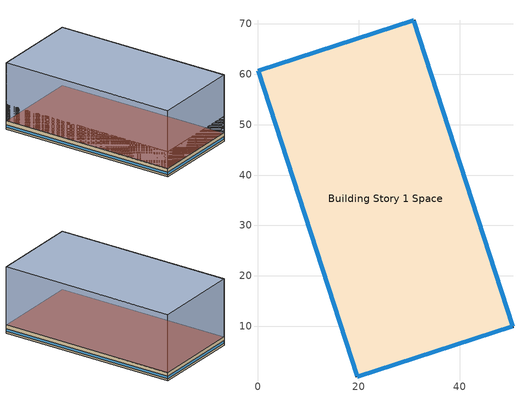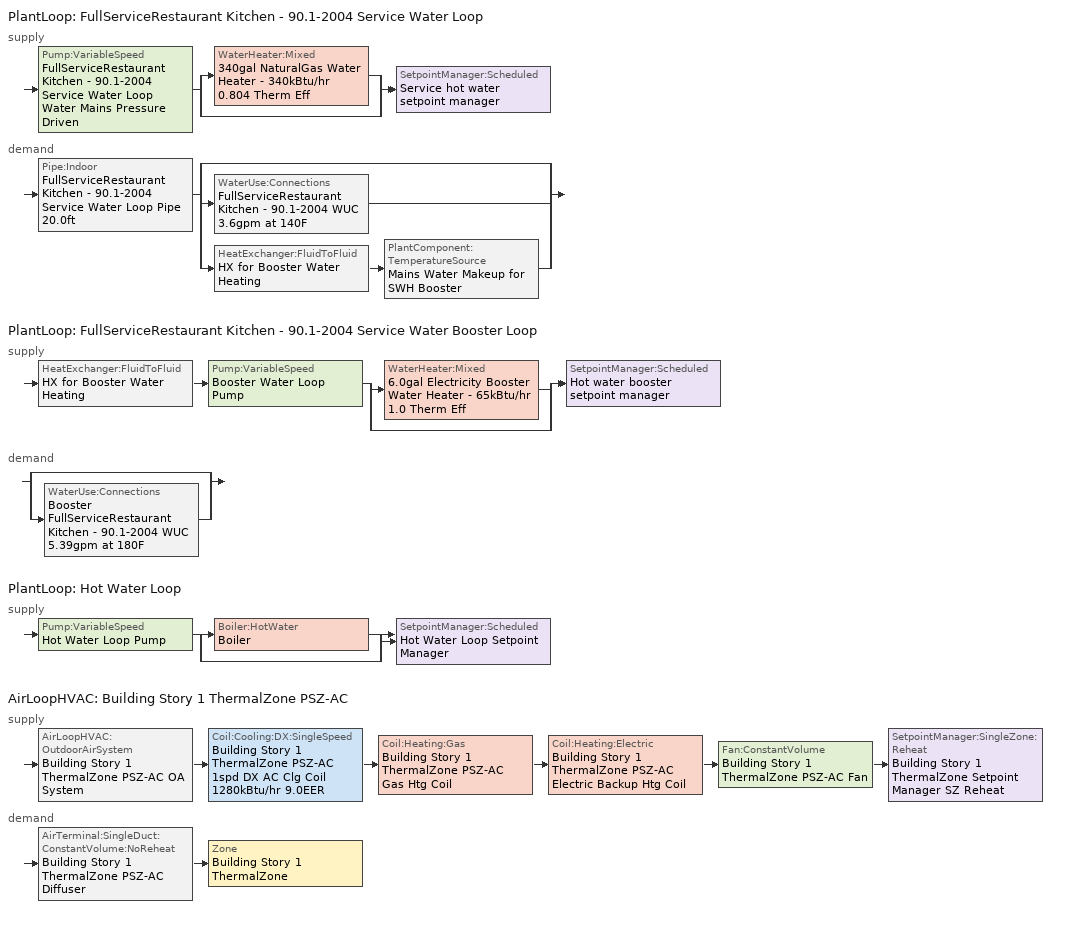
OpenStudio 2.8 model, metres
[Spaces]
Building Story 1 Space
 floor ground: 19.71,0 0,60.72 30.89,70.68 50.6,9.95 z0
 wall outside: 0,60.72 19.71,0 50.6,9.95 30.89,70.68 0,60.72 z0:3
 window: 0.01,60.7 19.7,0.02 / 30.87,70.67 0.02,60.73 / 50.59,9.98 30.9,70.65 / 19.73,0.01 50.57,9.94 z0.76:1.66
 roof outside: 50.6,9.95 30.89,70.68 0,60.72 19.71,0 z3
shading: 0,60.72 19.71,0 / 19.71,0 50.6,9.95 / 50.6,9.95 30.89,70.68 / 30.89,70.68 0,60.72 z0:24; 19.71,0 50.6,9.95 / 50.6,9.95 30.89,70.68 / 30.89,70.68 0,60.72 / 0,60.72 19.71,0 z0:9; 19.71,0 0,60.72 30.89,70.68 50.6,9.95 z0; 50.6,9.95 30.89,70.68 0,60.72 19.71,0 z24; 50.6,9.95 30.89,70.68 0,60.72 19.71,0 z9; 19.71,0 0,60.72 30.89,70.68 50.6,9.95 z0
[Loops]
PlantLoop 'FullServiceRestaurant Kitchen - 90.1-2004 Service Water Loop'
 supply: Pump:VariableSpeed 'FullServiceRestaurant Kitchen - 90.1-2004 Service Water Loop Water Mains Pressure Driven' > split
  | WaterHeater:Mixed '340gal NaturalGas Water Heater - 340kBtu/hr 0.804 Therm Eff'
  | bypass
  join > SetpointManager:Scheduled 'Service hot water setpoint manager'
 demand: Pipe:Indoor 'FullServiceRestaurant Kitchen - 90.1-2004 Service Water Loop Pipe 20.0ft' > split
  | bypass
  | WaterUse:Connections 'FullServiceRestaurant Kitchen - 90.1-2004 WUC 3.6gpm at 140F'
  | HeatExchanger:FluidToFluid 'HX for Booster Water Heating' > PlantComponent:TemperatureSource 'Mains Water Makeup for SWH Booster'
PlantLoop 'FullServiceRestaurant Kitchen - 90.1-2004 Service Water Booster Loop'
 supply: HeatExchanger:FluidToFluid 'HX for Booster Water Heating' > Pump:VariableSpeed 'Booster Water Loop Pump' > split
  | WaterHeater:Mixed '6.0gal Electricity Booster Water Heater - 65kBtu/hr 1.0 Therm Eff'
  | bypass
  join > SetpointManager:Scheduled 'Hot water booster setpoint manager'
 demand: split
  | bypass
  | WaterUse:Connections 'Booster FullServiceRestaurant Kitchen - 90.1-2004 WUC 5.39gpm at 180F'
PlantLoop 'Hot Water Loop'
 supply: Pump:VariableSpeed 'Hot Water Loop Pump' > split
  | Boiler:HotWater 'Boiler'
  | bypass
  join > SetpointManager:Scheduled 'Hot Water Loop Setpoint Manager'
AirLoopHVAC 'Building Story 1 ThermalZone PSZ-AC'
 supply: AirLoopHVAC:OutdoorAirSystem 'Building Story 1 ThermalZone PSZ-AC OA System' > Coil:Cooling:DX:SingleSpeed 'Building Story 1 ThermalZone PSZ-AC 1spd DX AC Clg Coil 1280kBtu/hr 9.0EER' > Coil:Heating:Gas 'Building Story 1 ThermalZone PSZ-AC Gas Htg Coil' > Coil:Heating:Electric 'Building Story 1 ThermalZone PSZ-AC Electric Backup Htg Coil' > Fan:ConstantVolume 'Building Story 1 ThermalZone PSZ-AC Fan' > SetpointManager:SingleZone:Reheat 'Building Story 1 ThermalZone Setpoint Manager SZ Reheat'
 demand: AirTerminal:SingleDuct:ConstantVolume:NoReheat 'Building Story 1 ThermalZone PSZ-AC Diffuser' > Zone 'Building Story 1 ThermalZone'
[Site]
Buffalo Niagara Intl Ap_NY_USA: Latitude {deg}=42.818; Longitude {deg}=-78.8506; Time Zone {hr}=-5; Elevation {m}=215; Terrain=City
[Site:WaterMainsTemperature]
Calculation Method=Correlation; Annual Average Outdoor Air Temperature {C}=8.96667; Maximum Difference In Monthly Average Outdoor Air Temperatures {deltaC}=26.2
[SizingPeriod:DesignDay] Barometric Pressure {Pa}=98769; Sky Clearness=0; Rain Indicator=0; Snow Indicator=0; Day of Month=21; Daylight Saving Time Indicator=0; Humidity Indicating Type=Wetbulb; Dry-Bulb Temperature Range Modifier Type=DefaultMultipliers
Name | Maximum Dry-Bulb Temperature {C} | Daily Dry-Bulb Temperature Range {deltaC} | Humidity Indicating Conditions at Maximum Dry-Bulb | Wind Speed {m/s} | Wind Direction {deg} | Month | Day Type | Solar Model Indicator | ASHRAE Taub | ASHRAE Taud
Buffalo Niagara Intl Ap Ann Clg .4% Condns WB=>MDB | 27.8 | 9.3 | 23.8 | 5.7 | 240 | 7 | SummerDesignDay | ASHRAETau | 0.462 | 2.001
Buffalo Niagara Intl Ap Ann Clg .4% Condns DB=>MWB | 30.3 | 9.3 | 21.8 | 5.7 | 240 | 7 | SummerDesignDay | ASHRAETau | 0.462 | 2.001
Buffalo Niagara Intl Ap Ann Htg 99.6% Condns DB | -16.3 | 0 | -16.3 | 5.1 | 270 | 1 | WinterDesignDay | ASHRAEClearSky
[ClimateZones]
Climate Zone Institution Name 1=ASHRAE; Climate Zone Document Name 1=ANSI/ASHRAE Standard 169; Climate Zone Document Year 1=2006; Climate Zone Value 1=6A
[Site:GroundTemperature:BuildingSurface]
19.47, 19.42, 19.66, 19.95, 20.23, 22.64, 23.12, 23.2, 23.13, 20.66, 20.14, 19.7
[Building]
Restaurant 1: Nominal Floor to Floor Height {m}=3; Default Construction Set=Res 90.1-2004 - FullSrvRest - ASHRAE 169-2013-6A; Standards Number of Stories=1; Standards Number of Above Ground Stories=1; Standards Building Type=FullServiceRestaurant
[DefaultConstructionSet]
Res 90.1-2004 - FullSrvRest - ASHRAE 169-2013-6A: Default Exterior Surface Constructions=Default Surface Constructions 1; Default Interior Surface Constructions=Default Surface Constructions 2; Default Ground Contact Surface Constructions=Default Surface Constructions 3; Default Exterior SubSurface Constructions=Default Sub Surface Constructions 1; Default Interior SubSurface Constructions=Default Sub Surface Constructions 2; Interior Partition Construction=Typical Interior Partition
[DefaultSurfaceConstructions]
Name | Floor Construction | Wall Construction | Roof Ceiling Construction
Default Surface Constructions 1 | Typical Insulated Exterior Mass Floor R-11.49 | Typical Insulated Steel Framed Exterior Wall R-11.9 | Typical Wood Joist Attic Floor R-37.04
Default Surface Constructions 2 | Typical Interior Floor | Typical Interior Wall | Typical Interior Ceiling
Default Surface Constructions 3 | Typical Insulated Carpeted 6in Slab Floor | Typical Insulated Basement Mass Wall
[Construction]
Typical Insulated Exterior Mass Floor R-11.49: Typical Insulation R-8.93, 4 in. Normalweight Concrete Floor, Typical Carpet Pad
Typical Insulated Steel Framed Exterior Wall R-11.9: 25mm Stucco, 5/8 in. Gypsum Board, Typical Insulation R-9.73, 5/8 in. Gypsum Board
Typical Wood Joist Attic Floor R-37.04: 5/8 in. Gypsum Board, Typical Insulation R-35.4
Typical Interior Floor: 100mm Normalweight concrete floor, CP02 CARPET PAD
Typical Interior Wall: G01 13mm gypsum board, G01 13mm gypsum board
Typical Interior Ceiling: CP02 CARPET PAD, 100mm Normalweight concrete floor
Typical Insulated Carpeted 6in Slab Floor: 6 in. Normalweight Concrete Floor, Typical Carpet Pad
Typical Insulated Basement Mass Wall: 8 in. Concrete Block Basement Wall
U 0.57 SHGC 0.49 Dbl Blue 6mm/6mm Air: BLUE 6MM, AIR 6MM, CLEAR 6MM
Typical Insulated Metal Door R-1.43: F08 Metal surface, Typical Insulation R-0.58
Typical Overhead Door R-2.0: Typical Insulation R-1.15
U 1.17 SHGC 0.49 Simple Glazing Skylight U-1.17 SHGC 0.0: U 1.17 SHGC 0.49 Simple Glazing U-1.17 SHGC 0.0
Typical Interior Window: Clear 3mm
Typical Interior Door; Typical Interior Partition: G05 25mm wood
Uninsulated copper pipe 0.75in type L: Copper pipe 0.75in type L
[Material:NoMass] Roughness=Smooth; Thermal Absorptance=0.9; Solar Absorptance=0.7
Name | Thermal Resistance {m2-K/W} | Visible Absorptance
Typical Insulation R-8.93 | 1.57183 | 0.7
Typical Carpet Pad; CP02 CARPET PAD | 0.21648 | 0.8
Typical Insulation R-9.73 | 1.71283 | 0.7
Typical Insulation R-35.4 | 6.23479 | 0.7
Typical Insulation R-0.58 | 0.101875 | 0.7
Typical Insulation R-1.15 | 0.202527 | 0.7
[Material]
Name | Roughness | Thickness {m} | Conductivity {W/m-K} | Density {kg/m3} | Specific Heat {J/kg-K} | Thermal Absorptance | Solar Absorptance | Visible Absorptance
4 in. Normalweight Concrete Floor | MediumRough | 0.1016 | 2.31 | 2322 | 832 | 0.9 | 0.7 | 0.7
25mm Stucco | Smooth | 0.0254 | 0.72 | 1856 | 840 | 0.9 | 0.7 | 0.7
5/8 in. Gypsum Board | MediumSmooth | 0.0159 | 0.16 | 800 | 1090 | 0.9 | 0.7 | 0.7
100mm Normalweight concrete floor | MediumRough | 0.1016 | 2.31045 | 2322 | 832.557 |  | 0 | 0
G01 13mm gypsum board | Smooth | 0.0127 | 0.160031 | 800.001 | 1090.73 | 0.9 | 0.7 | 0.5
6 in. Normalweight Concrete Floor | MediumRough | 0.1524 | 2.31 | 2322 | 832 | 0.9 | 0.7 | 0.7
8 in. Concrete Block Basement Wall | MediumRough | 0.2032 | 1.326 | 1842 | 912 | 0.9 | 0.7 | 0.7
F08 Metal surface | Smooth | 0.0008 | 45.28 | 7824 | 500 | 0.9 | 0.7 | 0.7
G05 25mm wood | MediumSmooth | 0.0254 | 0.15 | 608 | 1630 | 0.9 | 0.5 | 0.5
Copper pipe 0.75in type L | Smooth | 0.001143 | 386 | 8906.27 | 385.1856 | 0.9 | 0.7 | 0.7
[DefaultSubSurfaceConstructions]
Name | Fixed Window Construction | Operable Window Construction | Door Construction | Glass Door Construction | Overhead Door Construction | Skylight Construction | Tubular Daylight Dome Construction | Tubular Daylight Diffuser Construction
Default Sub Surface Constructions 1 | U 0.57 SHGC 0.49 Dbl Blue 6mm/6mm Air | U 0.57 SHGC 0.49 Dbl Blue 6mm/6mm Air | Typical Insulated Metal Door R-1.43 | U 0.57 SHGC 0.49 Dbl Blue 6mm/6mm Air | Typical Overhead Door R-2.0 | U 1.17 SHGC 0.49 Simple Glazing Skylight U-1.17 SHGC 0.0 | Typical Interior Window | Typical Interior Window
Default Sub Surface Constructions 2 | Typical Interior Window | Typical Interior Window | Typical Interior Door
[WindowMaterial:Glazing] Optical Data Type=SpectralAverage; Infrared Transmittance at Normal Incidence=0; Front Side Infrared Hemispherical Emissivity=0.84; Back Side Infrared Hemispherical Emissivity=0.84; Conductivity {W/m-K}=0.9; Dirt Correction Factor for Solar and Visible Transmittance=1; Solar Diffusing=No
Name | Thickness {m} | Solar Transmittance at Normal Incidence | Front Side Solar Reflectance at Normal Incidence | Back Side Solar Reflectance at Normal Incidence | Visible Transmittance at Normal Incidence | Front Side Visible Reflectance at Normal Incidence | Back Side Visible Reflectance at Normal Incidence
BLUE 6MM | 0.006 | 0.48 | 0.05 | 0.05 | 0.57 | 0.06 | 0.06
CLEAR 6MM | 0.006 | 0.775 | 0.071 | 0.071 | 0.881 | 0.08 | 0.08
Clear 3mm | 0.003 | 0.837 | 0.075 | 0.075 | 0.898 | 0.081 | 0.081
[WindowMaterial:Gas]
AIR 6MM: Gas Type=Air; Thickness {m}=0.0063
[WindowMaterial:SimpleGlazingSystem]
U 1.17 SHGC 0.49 Simple Glazing U-1.17 SHGC 0.0: U-Factor {W/m2-K}=6.64357; Solar Heat Gain Coefficient=0.49; Visible Transmittance=0.38
[People:Definition] Number of People Calculation Method=People/Area; Fraction Radiant=0.3
Name | People per Space Floor Area {person/m2}
FullServiceRestaurant Kitchen People Definition | 0.0538196
FullServiceRestaurant Dining People Definition | 0.753474
[Lights:Definition] Design Level Calculation Method=Watts/Area; Fraction Radiant=0.7; Fraction Visible=0.2
Name | Watts per Space Floor Area {W/m2}
FullServiceRestaurant Kitchen Lights Definition | 12.9167
FullServiceRestaurant Dining Lights Definition | 22.6042
[ElectricEquipment:Definition] Design Level Calculation Method=Watts/Area; Fraction Latent=0.25; Fraction Radiant=0.3
Name | Watts per Space Floor Area {W/m2} | Fraction Lost
FullServiceRestaurant Kitchen Elec Equip Definition | 403.97 | 0.2
FullServiceRestaurant Dining Elec Equip Definition | 64.9279
[GasEquipment:Definition]
FullServiceRestaurant Kitchen Gas Equip Definition: Design Level Calculation Method=Watts/Area; Watts per Space Floor Area {W/m2}=649.246; Fraction Latent=0.1; Fraction Radiant=0.2; Fraction Lost=0.7
[DesignSpecification:OutdoorAir]
Blended OA: Outdoor Air Method=Sum; Outdoor Air Flow per Person {m3/s-person}=0; Outdoor Air Flow per Floor Area {m3/s-m2}=0.00582318; Outdoor Air Flow Rate {m3/s}=0; Outdoor Air Flow Air Changes per Hour {1/hr}=0
[DefaultScheduleSet]
Story Ground Blended Space Type Schedule Set
[SpaceInfiltration:DesignFlowRate] Space or SpaceType=Story Ground Blended Space Type; Schedule=Always On Discrete; Design Flow Rate Calculation Method=Flow/ExteriorArea; Constant Term Coefficient=0; Temperature Term Coefficient=0; Velocity Term Coefficient=0.224; Velocity Squared Term Coefficient=0
Name | Flow per Exterior Surface Area {m3/s-m2}
FullServiceRestaurant Dining A  - Story Ground Infiltration; FullServiceRestaurant Dining C  - Story Ground Infiltration | 3.39324e-05
FullServiceRestaurant Dining A end_a - Story Ground Infiltration; FullServiceRestaurant Dining C end_a - Story Ground Infiltration; FullServiceRestaurant Kitchen A end_b - Story Ground Infiltration; FullServiceRestaurant Kitchen C end_b - Story Ground Infiltration | 1.08728e-05
FullServiceRestaurant Dining B end_a - Story Ground Infiltration; FullServiceRestaurant Kitchen B end_b - Story Ground Infiltration | 4.32648e-05
FullServiceRestaurant Kitchen A  - Story Ground Infiltration; FullServiceRestaurant Kitchen C  - Story Ground Infiltration | 9.33233e-06
[Exterior:Lights:Definition]
Name | Design Level {W}
Parking Areas and Drives Def (W/ft^2) | 0.15
Building Facades Def (W/ft^2) | 0.2
Main Entries Def (W/ft) | 30
Other Doors Def (W/ft) | 20
[Exterior:Lights] Control Option=AstronomicalClock
Name | Exterior Lights Definition | Schedule | Multiplier
Parking Areas and Drives | Parking Areas and Drives Def (W/ft^2) | Always On Discrete | 90367.6
Building Facades | Building Facades Def (W/ft^2) | Schedule Ruleset 1 | 5975.01
Main Entries | Main Entries Def (W/ft) | Always On Discrete | 17.8504
Other Doors | Other Doors Def (W/ft) | Always On Discrete | 26.7756
[Fan:ZoneExhaust] Availability Schedule=RestaurantSitDown Kitchen_Exhaust_SCH; Fan Total Efficiency=0.0660786; Pressure Rise {Pa}=124.544; System Availability Manager Coupling Mode=Decoupled
Name | Maximum Flow Rate {m3/s} | Flow Fraction Schedule | Balanced Exhaust Fraction Schedule
Zone FullServiceRestaurant Kitchen A  - Story Ground Exhaust Fan; Zone FullServiceRestaurant Kitchen C  - Story Ground Exhaust Fan | 0.127601 | RestaurantSitDown Kitchen_Exhaust_SCH | RestaurantSitDown Kitchen Exhaust Fan Balanced Exhaust Fraction Schedule
Zone FullServiceRestaurant Kitchen A  - Story Ground Transfer Air Source; Zone FullServiceRestaurant Kitchen C  - Story Ground Transfer Air Source | 0.119142
Zone FullServiceRestaurant Kitchen A end_b - Story Ground Exhaust Fan; Zone FullServiceRestaurant Kitchen C end_b - Story Ground Exhaust Fan | 0.0743317 | RestaurantSitDown Kitchen_Exhaust_SCH
Zone FullServiceRestaurant Kitchen B  - Story Ground Exhaust Fan | 1.01549 | RestaurantSitDown Kitchen_Exhaust_SCH | RestaurantSitDown Kitchen Exhaust Fan Balanced Exhaust Fraction Schedule
Zone FullServiceRestaurant Kitchen B  - Story Ground Transfer Air Source | 0.948176
Zone FullServiceRestaurant Kitchen B end_b - Story Ground Exhaust Fan | 0.591558 | RestaurantSitDown Kitchen_Exhaust_SCH
[WaterUse:Connections]
Name | Water Use Equipment Name 1
Booster FullServiceRestaurant Kitchen - 90.1-2004 WUC 5.39gpm at 180F | Booster FullServiceRestaurant Kitchen - 90.1-2004 Service Water Use 5.39gpm at 180F
FullServiceRestaurant Kitchen - 90.1-2004 WUC 3.6gpm at 140F | FullServiceRestaurant Kitchen - 90.1-2004 Service Water Use 3.6gpm at 140F
[WaterUse:Equipment:Definition] Sensible Fraction Schedule=Fraction Sensible - 0.2; Latent Fraction Schedule=Fraction Latent - 0.05
Name | Peak Flow Rate {m3/s} | Target Temperature Schedule
Booster FullServiceRestaurant Kitchen - 90.1-2004 Service Water Use Def 5.39gpm | 0.000340279 | Mixed Water At Faucet Temp - 180F
FullServiceRestaurant Kitchen - 90.1-2004 Service Water Use Def 3.6gpm | 0.000226853 | Mixed Water At Faucet Temp - 140F
[WaterUse:Equipment] Flow Rate Fraction Schedule=RestaurantSitDown BLDG_SWH_SCH
Name | Water Use Equipment Definition
Booster FullServiceRestaurant Kitchen - 90.1-2004 Service Water Use 5.39gpm at 180F | Booster FullServiceRestaurant Kitchen - 90.1-2004 Service Water Use Def 5.39gpm
FullServiceRestaurant Kitchen - 90.1-2004 Service Water Use 3.6gpm at 140F | FullServiceRestaurant Kitchen - 90.1-2004 Service Water Use Def 3.6gpm
[PlantLoop] Glycol Concentration=0; Plant Loop Volume {m3}=Autocalculate; Load Distribution Scheme=Optimal
FullServiceRestaurant Kitchen - 90.1-2004 Service Water Loop: Maximum Loop Temperature {C}=60; Minimum Loop Temperature {C}=10
FullServiceRestaurant Kitchen - 90.1-2004 Service Water Booster Loop: 
Hot Water Loop: Minimum Loop Temperature {C}=10; Fluid Type=Water
[Sizing:Plant] Loop Type=Heating; Sizing Option=NonCoincident; Zone Timesteps in Averaging Window=1; Coincident Sizing Factor Mode=None
Name | Design Loop Exit Temperature {C} | Loop Design Temperature Difference {deltaC}
FullServiceRestaurant Kitchen - 90.1-2004 Service Water Loop | 60 | 5
FullServiceRestaurant Kitchen - 90.1-2004 Service Water Booster Loop | 82.2222 | 5
Hot Water Loop | 82.2222 | 11.1111
[SetpointManager:Scheduled] Control Variable=Temperature
Name | Schedule | Setpoint Node or NodeList
Service hot water setpoint manager | Service Water Loop Temp - 140F | FullServiceRestaurant Kitchen - 90.1-2004 Service Water Loop Supply Outlet Node
Hot water booster setpoint manager | Service Water Booster Temp - 180.00000000000006F | FullServiceRestaurant Kitchen - 90.1-2004 Service Water Booster Loop Supply Outlet Node
Hot Water Loop Setpoint Manager | Hot Water Loop Temp - 180F | Hot Water Loop Supply Outlet Node
[Pump:VariableSpeed] Skin Loss Radiative Fraction=0.5; Design Power Sizing Method=PowerPerFlowPerPressure; Design Electric Power per Unit Flow Rate {W/(m3/s)}=348701.1; Design Shaft Power per Unit Flow Rate per Unit Head {W-s/m3-Pa}=1.28205; Design Minimum Flow Rate Fraction=0
Name | Rated Pump Head {Pa} | Motor Efficiency | Pump Control Type | Rated Power Consumption {W} | Minimum Flow Rate {m3/s}
FullServiceRestaurant Kitchen - 90.1-2004 Service Water Loop Water Mains Pressure Driven | 0.001 | 0.825 | Continuous
Booster Water Loop Pump | 0 | 1 | Continuous | 0 | 0
Hot Water Loop Pump | 179344 | 1 | Intermittent
[WaterHeater:Mixed] Deadband Temperature Difference {deltaC}=2; Heater Control Type=Cycle; Off Cycle Parasitic Fuel Consumption Rate {W}=0; Off Cycle Parasitic Heat Fraction to Tank=0; On Cycle Parasitic Fuel Consumption Rate {W}=0; On Cycle Parasitic Heat Fraction to Tank=0; Ambient Temperature Indicator=Schedule; Use Side Effectiveness=1; Source Side Effectiveness=1; Use Side Design Flow Rate {m3/s}=autosize; Source Side Design Flow Rate {m3/s}=autosize; Indirect Water Heating Recovery Time {hr}=1.5; Source Side Flow Control Mode=IndirectHeatPrimarySetpoint
Name | Tank Volume {m3} | Setpoint Temperature Schedule | Maximum Temperature Limit {C} | Heater Maximum Capacity {W} | Heater Fuel Type | Heater Thermal Efficiency | Off Cycle Parasitic Fuel Type | On Cycle Parasitic Fuel Type | Ambient Temperature Schedule | Off Cycle Loss Coefficient to Ambient Temperature {W/K} | On Cycle Loss Coefficient to Ambient Temperature {W/K}
340gal NaturalGas Water Heater - 340kBtu/hr 0.804 Therm Eff | 1.28625 | Service Water Loop Temp - 140F | 60 | 99583.4 | NaturalGas | 0.803709 | NaturalGas | NaturalGas | Water Heater Ambient Temp Schedule - 71.6f | 11.8718 | 11.8718
6.0gal Electricity Booster Water Heater - 65kBtu/hr 1.0 Therm Eff | 0.0227125 | Service Water Booster Temp - 180.00000000000006F | 82.2222 | 19120 | Electricity | 1 | Electricity | Electricity | Water Heater Ambient Temp Schedule - 71.6 | 1.59362 | 1.59362
[Pipe:Indoor]
FullServiceRestaurant Kitchen - 90.1-2004 Service Water Loop Pipe 20.0ft: Construction=Uninsulated copper pipe 0.75in type L; Environment Type=Schedule; Ambient Temperature Schedule=FullServiceRestaurant Kitchen - 90.1-2004 Service Water Loop Piping Air Temp - 70F; Ambient Air Velocity Schedule=FullServiceRestaurant Kitchen - 90.1-2004 Service Water Loop Piping Air Velocity - 0.67mph; Pipe Inside Diameter {m}=0.019939; Pipe Length {m}=6.096
[HeatExchanger:FluidToFluid]
HX for Booster Water Heating: Loop Demand Side Design Flow Rate {m3/s}=autosize; Loop Supply Side Design Flow Rate {m3/s}=autosize; Heat Exchange Model Type=Ideal; Heat Exchanger U-Factor Times Area Value {W/K}=autosize; Control Type=UncontrolledOn; Minimum Temperature Difference to Activate Heat Exchanger {deltaC}=0.01; Heat Transfer Metering End Use Type=LoopToLoop; Component Override Cooling Control Temperature Mode=Loop; Sizing Factor=1; Operation Minimum Temperature Limit {C}=0; Operation Maximum Temperature Limit {C}=100
[PlantComponent:TemperatureSource]
Mains Water Makeup for SWH Booster: Design Volume Flow Rate {m3/s}=autosize; Temperature Specification Type=Scheduled; Source Temperature {C}=8; Source Temperature Schedule=Mains Water Temperature
[EnergyManagementSystem:Sensor] Output Variable or Output Meter Index Key=Environment
Name | Output Variable or Output Meter
Mains_Water_Temp_Sen | Site Mains Water Temperature
OAT | Site Outdoor Air Drybulb Temperature
[EnergyManagementSystem:Actuator] Actuated Component Control Type=Schedule Value
Name | Actuated Component | Actuated Component Type
Mains_Water_Temp_Act | Mains Water Temperature | Schedule:Constant
BuildingStory1ThermalZonePSZACHtgSch0 | RestaurantSitDown HTGSETP_SCH_NO_OPTIMUM | Schedule:Year
BuildingStory1ThermalZonePSZACClgSch0 | RestaurantSitDown CLGSETP_SCH_NO_SETBACK | Schedule:Year
[EnergyManagementSystem:Program]
Mains_Water_Prg: SET Mains_Water_Temp_Act = Mains_Water_Temp_Sen
BuildingStory1ThermalZonePSZACOptimumStartProg0: IF DaylightSavings==0 && DayOfWeek>1 && Hour==5 && OAT<23.9 && OAT>1.7; SET BuildingStory1ThermalZonePSZACClgSch0 = 29.4; SET BuildingStory1ThermalZonePSZACHtgSch0 = 15.6; ELSEIF DaylightSavings==0 && DayOfWeek==1 && Hour==7 && OAT<23.9 && OAT>1.7; SET BuildingStory1ThermalZonePSZACClgSch0 = 29.4; SET BuildingStory1ThermalZonePSZACHtgSch0 = 15.6; ELSEIF DaylightSavings==1 && DayOfWeek>1 && Hour==4 && OAT<23.9 && OAT>1.7; SET BuildingStory1ThermalZonePSZACClgSch0 = 29.4; SET BuildingStory1ThermalZonePSZACHtgSch0 = 15.6; ELSEIF DaylightSavings==1 && DayOfWeek==1 && Hour==6 && OAT<23.9 && OAT>1.7; SET BuildingStory1ThermalZonePSZACClgSch0 = 29.4; SET BuildingStory1ThermalZonePSZACHtgSch0 = 15.6; ELSE; SET BuildingStory1ThermalZonePSZACClgSch0 = NULL; SET BuildingStory1ThermalZonePSZACHtgSch0 = NULL; ENDIF
[EnergyManagementSystem:ProgramCallingManager]
Mains_Water_Prg_Mgr: BeginTimestepBeforePredictor; Mains_Water_Prg
BuildingStory1ThermalZonePSZACOptimumStartCallingManager0: BeginTimestepBeforePredictor; BuildingStory1ThermalZonePSZACOptimumStartProg0
[ThermostatSetpoint:DualSetpoint]
Story Ground Blended Space Type Thermostat: Heating Setpoint Temperature Schedule=RestaurantSitDown HTGSETP_SCH_NO_OPTIMUM; Cooling Setpoint Temperature Schedule=RestaurantSitDown CLGSETP_SCH_NO_SETBACK
[People] Space or SpaceType=Story Ground Blended Space Type; Number of People Schedule=RestaurantSitDown BLDG_OCC_SCH; Activity Level Schedule=RestaurantSitDown ACTIVITY_SCH; Work Efficiency Schedule=Work Efficiency Schedule; Clothing Insulation Schedule=Clothing Schedule; Air Velocity Schedule=Air Velocity Schedule
Name | People Definition | Multiplier
FullServiceRestaurant Dining People 1 | FullServiceRestaurant Dining People Definition | 0.7272
FullServiceRestaurant Kitchen People 1 | FullServiceRestaurant Kitchen People Definition | 0.2728
[Lights] Space or SpaceType=Story Ground Blended Space Type; Schedule=RestaurantSitDown BLDG_LIGHT_KITCHEN_SCH_2004_2007; Fraction Replaceable=1
Name | Lights Definition | Multiplier
FullServiceRestaurant Dining Lights 1 | FullServiceRestaurant Dining Lights Definition | 0.7272
FullServiceRestaurant Kitchen Lights 1 | FullServiceRestaurant Kitchen Lights Definition | 0.2728
[ElectricEquipment] Space or SpaceType=Story Ground Blended Space Type; Schedule=RestaurantSitDown BLDG_EQUIP_SCH
Name | Electric Equipment Definition | Multiplier
FullServiceRestaurant Dining Elec Equip 1 | FullServiceRestaurant Dining Elec Equip Definition | 0.7272
FullServiceRestaurant Kitchen Elec Equip 1 | FullServiceRestaurant Kitchen Elec Equip Definition | 0.2728
[GasEquipment]
FullServiceRestaurant Kitchen Gas Equip 1: Gas Equipment Definition=FullServiceRestaurant Kitchen Gas Equip Definition; Space or SpaceType=Story Ground Blended Space Type; Schedule=RestaurantSitDown Rest_GAS_EQUIP_SCH; Multiplier=0.2728
[SpaceType]
Story Ground Blended Space Type: Default Schedule Set=Story Ground Blended Space Type Schedule Set; Design Specification Outdoor Air Object=Blended OA; Standards Building Type=FullServiceRestaurant; Standards Space Type=Dining
[Space]
Building Story 1 Space: Space Type=Story Ground Blended Space Type; Building Story=Building Story 1; Thermal Zone=Building Story 1 ThermalZone
[BuildingStory]
Building Story 1
[ThermalZone]
Building Story 1 ThermalZone: Thermostat=Story Ground Blended Space Type Thermostat; Use Ideal Air Loads=No
[Sizing:Zone]
Building Story 1 ThermalZone: Zone Cooling Design Supply Air Temperature Input Method=SupplyAirTemperature; Zone Cooling Design Supply Air Temperature {C}=12.7778; Zone Cooling Design Supply Air Temperature Difference {deltaC}=11.11; Zone Heating Design Supply Air Temperature Input Method=SupplyAirTemperature; Zone Heating Design Supply Air Temperature {C}=50; Zone Heating Design Supply Air Temperature Difference {deltaC}=11.11; Zone Cooling Design Supply Air Humidity Ratio {kg-H2O/kg-air}=0.0085; Zone Heating Design Supply Air Humidity Ratio {kg-H2O/kg-air}=0.008; Cooling Design Air Flow Method=DesignDay; Heating Design Air Flow Method=DesignDay; Account for Dedicated Outdoor Air System=No; Dedicated Outdoor Air System Control Strategy=NeutralSupplyAir; Dedicated Outdoor Air Low Setpoint Temperature for Design {C}=autosize; Dedicated Outdoor Air High Setpoint Temperature for Design {C}=autosize
[Zone equipment]
Building Story 1 ThermalZone: Building Story 1 ThermalZone PSZ-AC Diffuser
[Boiler:HotWater]
Boiler: Fuel Type=NaturalGas; Nominal Thermal Efficiency=0.78; Efficiency Curve Temperature Evaluation Variable=LeavingBoiler; Design Water Outlet Temperature {C}=82.2222; Minimum Part Load Ratio=0; Maximum Part Load Ratio=1.2; Optimum Part Load Ratio=1; Water Outlet Upper Temperature Limit {C}=95; Boiler Flow Mode=LeavingSetpointModulated; Parasitic Electric Load {W}=0; Sizing Factor=1
[AirLoopHVAC]
Building Story 1 ThermalZone PSZ-AC: Availability Schedule=Building Story 1 ThermalZone PSZ-AC Occ Sch; Design Supply Air Flow Rate {m3/s}=AutoSize
[Sizing:System]
Building Story 1 ThermalZone PSZ-AC: Type of Load to Size On=Sensible; Design Outdoor Air Flow Rate {m3/s}=Autosize; Central Heating Maximum System Air Flow Ratio=1; Preheat Design Temperature {C}=7.22222; Preheat Design Humidity Ratio {kg-H2O/kg-Air}=0.008; Precool Design Temperature {C}=12.7778; Precool Design Humidity Ratio {kg-H2O/kg-Air}=0.008; Central Cooling Design Supply Air Temperature {C}=12.7778; Central Heating Design Supply Air Temperature {C}=50; Sizing Option=Coincident; 100% Outdoor Air in Cooling=No; 100% Outdoor Air in Heating=No; Central Cooling Design Supply Air Humidity Ratio {kg-H2O/kg-Air}=0.0085; Central Heating Design Supply Air Humidity Ratio {kg-H2O/kg-Air}=0.008; Cooling Design Air Flow Method=DesignDay; Cooling Design Air Flow Rate {m3/s}=0; Heating Design Air Flow Method=DesignDay; Heating Design Air Flow Rate {m3/s}=0; System Outdoor Air Method=ZoneSum; Zone Maximum Outdoor Air Fraction=1; Cooling Supply Air Flow Rate Per Floor Area {m3/s-m2}=0.00996765; Cooling Fraction of Autosized Cooling Supply Air Flow Rate=1; Cooling Supply Air Flow Rate Per Unit Cooling Capacity {m3/s-W}=3.94755e-05; Heating Supply Air Flow Rate Per Floor Area {m3/s-m2}=0.00996765; Heating Fraction of Autosized Heating Supply Air Flow Rate=1; Heating Fraction of Autosized Cooling Supply Air Flow Rate=1; Heating Supply Air Flow Rate Per Unit Heating Capacity {m3/s-W}=3.15882e-05; Cooling Design Capacity Method=CoolingDesignCapacity; Cooling Design Capacity {W}=autosize; Cooling Design Capacity Per Floor Area {W/m2}=234.7; Fraction of Autosized Cooling Design Capacity=1; Heating Design Capacity Method=HeatingDesignCapacity; Heating Design Capacity {W}=autosize; Heating Design Capacity Per Floor Area {W/m2}=157; Fraction of Autosized Heating Design Capacity=1; Central Cooling Capacity Control Method=OnOff
[SetpointManager:SingleZone:Reheat]
Building Story 1 ThermalZone Setpoint Manager SZ Reheat: Minimum Supply Air Temperature {C}=12.7778; Maximum Supply Air Temperature {C}=50; Control Zone=Building Story 1 ThermalZone; Setpoint Node or NodeList=Building Story 1 ThermalZone PSZ-AC Supply Outlet Node
[Fan:ConstantVolume]
Building Story 1 ThermalZone PSZ-AC Fan: Availability Schedule=Always On Discrete; Fan Total Efficiency=0.6045; Pressure Rise {Pa}=1018.77; Maximum Flow Rate {m3/s}=AutoSize; Motor Efficiency=0.93; Motor In Airstream Fraction=1
[Coil:Heating:Gas]
Building Story 1 ThermalZone PSZ-AC Gas Htg Coil: Availability Schedule=Always On Discrete; Gas Burner Efficiency=0.8; Nominal Capacity {W}=AutoSize; Parasitic Electric Load {W}=0; Parasitic Gas Load {W}=0
[Coil:Heating:Electric]
Building Story 1 ThermalZone PSZ-AC Electric Backup Htg Coil: Availability Schedule=Always On Discrete; Efficiency=1
[Coil:Cooling:DX:SingleSpeed]
Building Story 1 ThermalZone PSZ-AC 1spd DX AC Clg Coil 1280kBtu/hr 9.0EER: Availability Schedule=Always On Discrete; Rated Total Cooling Capacity {W}=autosize; Rated Sensible Heat Ratio=autosize; Rated COP {W/W}=3.13293; Rated Air Flow Rate {m3/s}=autosize; Rated Evaporator Fan Power Per Volume Flow Rate {W/(m3/s)}=773.3; Total Cooling Capacity Function of Temperature Curve=CoilClgDXQRatio_fTwbToadbSI; Total Cooling Capacity Function of Flow Fraction Curve=CoilClgDXSnglQRatio_fCFMRatio; Energy Input Ratio Function of Temperature Curve=CoilClgDXEIRRatio_fTwbToadbSI; Energy Input Ratio Function of Flow Fraction Curve=CoilClgDXSnglEIRRatio_fCFMRatio; Part Load Fraction Correlation Curve=CoilClgDXEIRRatio_fQFrac; Condenser Type=AirCooled; Evaporative Condenser Effectiveness=0; Evaporative Condenser Air Flow Rate {m3/s}=Autosize; Evaporative Condenser Pump Rated Power Consumption {W}=Autosize; Crankcase Heater Capacity {W}=0; Maximum Outdoor Dry-Bulb Temperature for Crankcase Heater Operation {C}=0; Basin Heater Capacity {W/K}=0; Basin Heater Setpoint Temperature {C}=10
[Controller:OutdoorAir]
Building Story 1 ThermalZone PSZ-AC OA System Controller: Minimum Outdoor Air Flow Rate {m3/s}=autosize; Maximum Outdoor Air Flow Rate {m3/s}=Autosize; Economizer Control Type=NoEconomizer; Economizer Control Action Type=ModulateFlow; Economizer Maximum Limit Dry-Bulb Temperature {C}=28; Economizer Maximum Limit Enthalpy {J/kg}=64000; Lockout Type=LockoutWithCompressor; Minimum Limit Type=FixedMinimum; Minimum Outdoor Air Schedule=Always On Discrete; Controller Mechanical Ventilation=Controller Mechanical Ventilation 1; High Humidity Control=No; Heat Recovery Bypass Control Type=BypassWhenOAFlowGreaterThanMinimum
[Controller:MechanicalVentilation]
Controller Mechanical Ventilation 1: Availability Schedule=Always On Discrete; System Outdoor Air Method=ZoneSum
[AirLoopHVAC:OutdoorAirSystem]
Building Story 1 ThermalZone PSZ-AC OA System: Controller=Building Story 1 ThermalZone PSZ-AC OA System Controller
[AvailabilityManager:NightCycle]
Availability Manager Night Cycle 1: Control Type=CycleOnAny; Thermostat Tolerance {deltaC}=1; Cycling Run Time {s}=1800
[AirTerminal:SingleDuct:ConstantVolume:NoReheat]
Building Story 1 ThermalZone PSZ-AC Diffuser: Availability Schedule=Always On Discrete; Maximum Air Flow Rate {m3/s}=AutoSize
[HeatExchanger:AirToAir:SensibleAndLatent]
Building Story 1 ThermalZone PSZ-AC ERV: Availability Schedule=Always On Discrete; Nominal Supply Air Flow Rate {m3/s}=autosize; Sensible Effectiveness at 100% Heating Air Flow=0.5; Latent Effectiveness at 100% Heating Air Flow=0.5; Sensible Effectiveness at 75% Heating Air Flow=0.5; Latent Effectiveness at 75% Heating Air Flow=0.5; Sensible Effectiveness at 100% Cooling Air Flow=0.5; Latent Effectiveness at 100% Cooling Air Flow=0.5; Sensible Effectiveness at 75% Cooling Air Flow=0.5; Latent Effectiveness at 75% Cooling Air Flow=0.5; Nominal Electric Power {W}=8706.5; Supply Air Outlet Temperature Control=No; Heat Exchanger Type=Rotary; Frost Control Type=ExhaustOnly; Threshold Temperature {C}=-23.3; Initial Defrost Time Fraction=0.167; Rate of Defrost Time Fraction Increase {1/K}=1.44; Economizer Lockout=Yes
[SetpointManager:OutdoorAirPretreat]
Setpoint Manager Outdoor Air Pretreat 1: Minimum Setpoint Temperature {C}=-99; Maximum Setpoint Temperature {C}=99; Minimum Setpoint Humidity Ratio {kgWater/kgDryAir}=1e-05; Maximum Setpoint Humidity Ratio {kgWater/kgDryAir}=1
[Schedule:Ruleset]
Name | Default Day Schedule | Summer Design Day Schedule | Winter Design Day Schedule
Clothing Schedule | Clothing Schedule Default Winter Clothes
Air Velocity Schedule | Air Velocity Schedule Default
Work Efficiency Schedule | Work Efficiency Schedule Default
RestaurantSitDown BLDG_OCC_SCH | RestaurantSitDown BLDG_OCC_SCH Default | RestaurantSitDown BLDG_OCC_SCH Summer Design Day | RestaurantSitDown BLDG_OCC_SCH Winter Design Day
RestaurantSitDown ACTIVITY_SCH | RestaurantSitDown ACTIVITY_SCH Default | RestaurantSitDown ACTIVITY_SCH Summer Design Day | RestaurantSitDown ACTIVITY_SCH Winter Design Day
RestaurantSitDown BLDG_LIGHT_KITCHEN_SCH_2004_2007 | RestaurantSitDown BLDG_LIGHT_KITCHEN_SCH_2004_2007 Default | RestaurantSitDown BLDG_LIGHT_KITCHEN_SCH_2004_2007 Summer Design Day | RestaurantSitDown BLDG_LIGHT_KITCHEN_SCH_2004_2007 Winter Design Day
RestaurantSitDown BLDG_EQUIP_SCH | RestaurantSitDown BLDG_EQUIP_SCH Default | RestaurantSitDown BLDG_EQUIP_SCH Summer Design Day | RestaurantSitDown BLDG_EQUIP_SCH Winter Design Day
RestaurantSitDown Rest_GAS_EQUIP_SCH | RestaurantSitDown Rest_GAS_EQUIP_SCH Default | RestaurantSitDown Rest_GAS_EQUIP_SCH Summer Design Day | RestaurantSitDown Rest_GAS_EQUIP_SCH Winter Design Day
Schedule Ruleset 1 | Schedule Day 13
RestaurantSitDown Kitchen_Exhaust_SCH | RestaurantSitDown Kitchen_Exhaust_SCH Default | RestaurantSitDown Kitchen_Exhaust_SCH Summer Design Day | RestaurantSitDown Kitchen_Exhaust_SCH Winter Design Day
RestaurantSitDown Kitchen Exhaust Fan Balanced Exhaust Fraction Schedule | RestaurantSitDown Kitchen Exhaust Fan Balanced Exhaust Fraction Schedule Default | RestaurantSitDown Kitchen Exhaust Fan Balanced Exhaust Fraction Schedule Summer Design Day | RestaurantSitDown Kitchen Exhaust Fan Balanced Exhaust Fraction Schedule Winter Design Day
RestaurantSitDown BLDG_SWH_SCH | RestaurantSitDown BLDG_SWH_SCH Default | RestaurantSitDown BLDG_SWH_SCH Summer Design Day | RestaurantSitDown BLDG_SWH_SCH Winter Design Day
Fraction Sensible - 0.2 | Fraction Sensible - 0.2 Default
Fraction Latent - 0.05 | Fraction Latent - 0.05 Default
Mixed Water At Faucet Temp - 180F | Mixed Water At Faucet Temp - 180F Default
Mixed Water At Faucet Temp - 140F | Mixed Water At Faucet Temp - 140F Default
Service Water Loop Temp - 140F | Service Water Loop Temp - 140F Default
Water Heater Ambient Temp Schedule - 71.6f | Water Heater Ambient Temp Schedule - 71.6f Default
FullServiceRestaurant Kitchen - 90.1-2004 Service Water Loop Piping Air Temp - 70F | FullServiceRestaurant Kitchen - 90.1-2004 Service Water Loop Piping Air Temp - 70F Default
FullServiceRestaurant Kitchen - 90.1-2004 Service Water Loop Piping Air Velocity - 0.67mph | FullServiceRestaurant Kitchen - 90.1-2004 Service Water Loop Piping Air Velocity - 0.67mph Default
Service Water Booster Temp - 180.00000000000006F | Service Water Booster Temp - 180.00000000000006F Default
Water Heater Ambient Temp Schedule - 71.6 | Water Heater Ambient Temp Schedule - 71.6 Default
RestaurantSitDown HTGSETP_SCH_NO_OPTIMUM | RestaurantSitDown HTGSETP_SCH_NO_OPTIMUM Default | RestaurantSitDown HTGSETP_SCH_NO_OPTIMUM Summer Design Day | RestaurantSitDown HTGSETP_SCH_NO_OPTIMUM Winter Design Day
RestaurantSitDown CLGSETP_SCH_NO_SETBACK | RestaurantSitDown CLGSETP_SCH_NO_SETBACK Default | RestaurantSitDown CLGSETP_SCH_NO_SETBACK Summer Design Day | RestaurantSitDown CLGSETP_SCH_NO_SETBACK Winter Design Day
Hot Water Loop Temp - 180F | Hot Water Loop Temp - 180F Default
Building Story 1 ThermalZone PSZ-AC Occ Sch | Building Story 1 ThermalZone PSZ-AC Occ Sch Default | Building Story 1 ThermalZone PSZ-AC Occ Sch Summer Design Day | Building Story 1 ThermalZone PSZ-AC Occ Sch Winter Design Day
[Schedule:Day]
Clothing Schedule Default Winter Clothes; RestaurantSitDown BLDG_OCC_SCH Summer Design Day; RestaurantSitDown BLDG_LIGHT_KITCHEN_SCH_2004_2007 Summer Design Day; Building Story 1 ThermalZone PSZ-AC Occ Sch Winter Design Day; Building Story 1 ThermalZone PSZ-AC Occ Sch Summer Design Day: 24, 0, 1
Clothing Schedule Summer Clothes: 24, 0, 0.5
Air Velocity Schedule Default; Fraction Sensible - 0.2 Default: 24, 0, 0.2
Work Efficiency Schedule Default; RestaurantSitDown BLDG_OCC_SCH Winter Design Day; RestaurantSitDown BLDG_LIGHT_KITCHEN_SCH_2004_2007 Winter Design Day; RestaurantSitDown BLDG_EQUIP_SCH Winter Design Day; RestaurantSitDown Rest_GAS_EQUIP_SCH Winter Design Day: 24, 0, 0
RestaurantSitDown BLDG_OCC_SCH Default: 1, 0, 0.05, 6, 0, 0, 7, 0, 0.05, 9, 0, 0.5, 11, 0, 0.2, 12, 0, 0.3, 14, 0, 0.5, 15, 0, 0.3, 16, 0, 0.2, 17, 0, 0.25, 18, 0, 0.35, 19, 0, 0.55, 20, 0, 0.65, 21, 0, 0.7, 22, 0, 0.35, 24, 0, 0.2
RestaurantSitDown BLDG_OCC_SCH Sat Day: 1, 0, 0.05, 6, 0, 0, 7, 0, 0.05, 9, 0, 0.5, 10, 0, 0.4, 11, 0, 0.2, 12, 0, 0.45, 14, 0, 0.5, 15, 0, 0.35, 18, 0, 0.3, 19, 0, 0.7, 20, 0, 0.9, 21, 0, 0.7, 22, 0, 0.65, 23, 0, 0.55, 24, 0, 0.35
RestaurantSitDown BLDG_OCC_SCH Wkdy Day: 1, 0, 0.05, 5, 0, 0, 6, 0, 0.05, 7, 0, 0.1, 10, 0, 0.4, 11, 0, 0.2, 12, 0, 0.5, 13, 0, 0.8, 14, 0, 0.7, 15, 0, 0.4, 16, 0, 0.2, 17, 0, 0.25, 18, 0, 0.5, 21, 0, 0.8, 22, 0, 0.5, 23, 0, 0.35, 24, 0, 0.2
RestaurantSitDown ACTIVITY_SCH Default; RestaurantSitDown ACTIVITY_SCH Winter Design Day; RestaurantSitDown ACTIVITY_SCH Summer Design Day: 24, 0, 120
RestaurantSitDown BLDG_LIGHT_KITCHEN_SCH_2004_2007 Default: 1, 0, 0.2, 6, 0, 0.15, 8, 0, 0.3, 10, 0, 0.5, 16, 0, 0.7, 22, 0, 0.6, 23, 0, 0.5, 24, 0, 0.3
RestaurantSitDown BLDG_LIGHT_KITCHEN_SCH_2004_2007 Sat Day: 1, 0, 0.2, 6, 0, 0.15, 8, 0, 0.3, 10, 0, 0.6, 17, 0, 0.8, 22, 0, 0.9, 23, 0, 0.5, 24, 0, 0.3
RestaurantSitDown BLDG_LIGHT_KITCHEN_SCH_2004_2007 Wkdy Day: 5, 0, 0.15, 6, 0, 0.2, 8, 0, 0.4, 10, 0, 0.6, 22, 0, 0.9, 23, 0, 0.5, 24, 0, 0.3
RestaurantSitDown BLDG_EQUIP_SCH Default; RestaurantSitDown BLDG_EQUIP_SCH Default|Sat|Wkdy Day; RestaurantSitDown Rest_GAS_EQUIP_SCH Default; RestaurantSitDown Rest_GAS_EQUIP_SCH Default|Sat|Wkdy Day: 1, 0, 0.03, 2, 0, 0.02, 3, 0, 0.03, 4, 0, 0.02, 5, 0, 0.05, 6, 0, 0.12, 7, 0, 0.13, 8, 0, 0.15, 9, 0, 0.18, 10, 0, 0.21, 11, 0, 0.26, 12, 0, 0.29, 13, 0, 0.27, 14, 0, 0.25, 16, 0, 0.23, 18, 0, 0.26, 19, 0, 0.24, 20, 0, 0.22, 21, 0, 0.2, 22, 0, 0.18, 23, 0, 0.09, 24, 0, 0.03
RestaurantSitDown BLDG_EQUIP_SCH Summer Design Day; RestaurantSitDown Rest_GAS_EQUIP_SCH Summer Design Day: 24, 0, 0.29
Schedule Day 13: 6, 0, 0, 24, 0, 1
RestaurantSitDown Kitchen_Exhaust_SCH Default; RestaurantSitDown Kitchen_Exhaust_SCH Winter Design Day; RestaurantSitDown Kitchen_Exhaust_SCH Summer Design Day; RestaurantSitDown Kitchen_Exhaust_SCH Default|WntrDsn|SmrDsn|Sun|Wkdy Day: 5, 0, 0, 24, 0, 1
RestaurantSitDown Kitchen Exhaust Fan Balanced Exhaust Fraction Schedule Default; RestaurantSitDown Kitchen Exhaust Fan Balanced Exhaust Fraction Schedule Winter Design Day; RestaurantSitDown Kitchen Exhaust Fan Balanced Exhaust Fraction Schedule Summer Design Day; RestaurantSitDown Kitchen Exhaust Fan Balanced Exhaust Fraction Schedule Default|WntrDsn|SmrDsn|Sun|Wkdy Day: 1, 0, 0.93371, 5, 0, 0, 24, 0, 0.93371
RestaurantSitDown BLDG_SWH_SCH Default: 1, 0, 0.25, 6, 0, 0, 10, 0, 0.15, 12, 0, 0.5, 14, 0, 0.4, 17, 0, 0.3, 18, 0, 0.4, 20, 0, 0.5, 21, 0, 0.4, 22, 0, 0.5, 23, 0, 0.4, 24, 0, 0.2
RestaurantSitDown BLDG_SWH_SCH Summer Design Day; RestaurantSitDown BLDG_SWH_SCH SmrDsn|Wkdy Day: 1, 0, 0.2, 6, 0, 0, 7, 0, 0.15, 8, 0, 0.6, 9, 0, 0.55, 10, 0, 0.45, 11, 0, 0.4, 12, 0, 0.45, 13, 0, 0.4, 14, 0, 0.35, 17, 0, 0.3, 18, 0, 0.4, 19, 0, 0.55, 20, 0, 0.6, 21, 0, 0.5, 22, 0, 0.55, 23, 0, 0.45, 24, 0, 0.25
RestaurantSitDown BLDG_SWH_SCH Winter Design Day; RestaurantSitDown BLDG_SWH_SCH WntrDsn|Sat Day: 1, 0, 0.2, 6, 0, 0, 9, 0, 0.15, 10, 0, 0.5, 11, 0, 0.45, 13, 0, 0.5, 14, 0, 0.45, 16, 0, 0.4, 17, 0, 0.35, 18, 0, 0.4, 20, 0, 0.55, 21, 0, 0.5, 22, 0, 0.55, 23, 0, 0.4, 24, 0, 0.3
Fraction Latent - 0.05 Default: 24, 0, 0.05
Mixed Water At Faucet Temp - 180F Default; Service Water Booster Temp - 180.00000000000006F Default; Hot Water Loop Temp - 180F Default: 24, 0, 82.2222
Mixed Water At Faucet Temp - 140F Default; Service Water Loop Temp - 140F Default: 24, 0, 60
Water Heater Ambient Temp Schedule - 71.6f Default; Water Heater Ambient Temp Schedule - 71.6 Default: 24, 0, 22
FullServiceRestaurant Kitchen - 90.1-2004 Service Water Loop Piping Air Temp - 70F Default: 24, 0, 21.1111
FullServiceRestaurant Kitchen - 90.1-2004 Service Water Loop Piping Air Velocity - 0.67mph Default: 24, 0, 0.3
RestaurantSitDown HTGSETP_SCH_NO_OPTIMUM Default; RestaurantSitDown HTGSETP_SCH_NO_OPTIMUM Default|Sat|Wkdy Day: 4, 0, 15.6, 24, 0, 21
RestaurantSitDown HTGSETP_SCH_NO_OPTIMUM Summer Design Day: 24, 0, 15.6
RestaurantSitDown HTGSETP_SCH_NO_OPTIMUM Winter Design Day: 24, 0, 21
RestaurantSitDown CLGSETP_SCH_NO_SETBACK Default; RestaurantSitDown CLGSETP_SCH_NO_SETBACK Default|Sat|Wkdy Day: 24, 0, 24
RestaurantSitDown CLGSETP_SCH_NO_SETBACK Summer Design Day: 5, 0, 30, 6, 0, 26, 24, 0, 24
RestaurantSitDown CLGSETP_SCH_NO_SETBACK Winter Design Day: 24, 0, 30
Building Story 1 ThermalZone PSZ-AC Occ Sch Default: 7, 0, 0, 24, 0, 1
[Schedule:Rule] Date Specification Type=DateRange; Start Day=1
Name | Schedule Ruleset | Rule Order | Day Schedule | Start Month | End Month | End Day | Apply Saturday | Apply Monday | Apply Tuesday | Apply Wednesday | Apply Thursday | Apply Friday | Apply Sunday
Schedule Rule 1 | Clothing Schedule | 0 | Clothing Schedule Summer Clothes | 5 | 9 | 30
Schedule Rule 2 | RestaurantSitDown BLDG_OCC_SCH | 1 | RestaurantSitDown BLDG_OCC_SCH Sat Day | 1 | 12 | 31 | Yes
Schedule Rule 3 | RestaurantSitDown BLDG_OCC_SCH | 0 | RestaurantSitDown BLDG_OCC_SCH Wkdy Day | 1 | 12 | 31 |  | Yes | Yes | Yes | Yes | Yes
Schedule Rule 4 | RestaurantSitDown BLDG_LIGHT_KITCHEN_SCH_2004_2007 | 1 | RestaurantSitDown BLDG_LIGHT_KITCHEN_SCH_2004_2007 Sat Day | 1 | 12 | 31 | Yes
Schedule Rule 5 | RestaurantSitDown BLDG_LIGHT_KITCHEN_SCH_2004_2007 | 0 | RestaurantSitDown BLDG_LIGHT_KITCHEN_SCH_2004_2007 Wkdy Day | 1 | 12 | 31 |  | Yes | Yes | Yes | Yes | Yes
Schedule Rule 6 | RestaurantSitDown BLDG_EQUIP_SCH | 0 | RestaurantSitDown BLDG_EQUIP_SCH Default|Sat|Wkdy Day | 1 | 12 | 31 | Yes | Yes | Yes | Yes | Yes | Yes
Schedule Rule 7 | RestaurantSitDown Rest_GAS_EQUIP_SCH | 0 | RestaurantSitDown Rest_GAS_EQUIP_SCH Default|Sat|Wkdy Day | 1 | 12 | 31 | Yes | Yes | Yes | Yes | Yes | Yes
Schedule Rule 9 | RestaurantSitDown Kitchen_Exhaust_SCH | 0 | RestaurantSitDown Kitchen_Exhaust_SCH Default|WntrDsn|SmrDsn|Sun|Wkdy Day | 1 | 12 | 31 |  | Yes | Yes | Yes | Yes | Yes | Yes
Schedule Rule 10 | RestaurantSitDown Kitchen Exhaust Fan Balanced Exhaust Fraction Schedule | 0 | RestaurantSitDown Kitchen Exhaust Fan Balanced Exhaust Fraction Schedule Default|WntrDsn|SmrDsn|Sun|Wkdy Day | 1 | 12 | 31 |  | Yes | Yes | Yes | Yes | Yes | Yes
Schedule Rule 11 | RestaurantSitDown BLDG_SWH_SCH | 1 | RestaurantSitDown BLDG_SWH_SCH SmrDsn|Wkdy Day | 1 | 12 | 31 |  | Yes | Yes | Yes | Yes | Yes
Schedule Rule 12 | RestaurantSitDown BLDG_SWH_SCH | 0 | RestaurantSitDown BLDG_SWH_SCH WntrDsn|Sat Day | 1 | 12 | 31 | Yes
Schedule Rule 15 | RestaurantSitDown HTGSETP_SCH_NO_OPTIMUM | 0 | RestaurantSitDown HTGSETP_SCH_NO_OPTIMUM Default|Sat|Wkdy Day | 1 | 12 | 31 | Yes | Yes | Yes | Yes | Yes | Yes
Schedule Rule 16 | RestaurantSitDown CLGSETP_SCH_NO_SETBACK | 0 | RestaurantSitDown CLGSETP_SCH_NO_SETBACK Default|Sat|Wkdy Day | 1 | 12 | 31 | Yes | Yes | Yes | Yes | Yes | Yes
[Schedule:Constant]
Name | Value
Always On Discrete | 1
Mains Water Temperature | 10
[Curve:Biquadratic] Minimum Value of x=13.89; Maximum Value of x=25; Minimum Value of y=23.89; Maximum Value of y=46.11; Minimum Curve Output=0.77
Name | Coefficient1 Constant | Coefficient2 x | Coefficient3 x**2 | Coefficient4 y | Coefficient5 y**2 | Coefficient6 x*y | Maximum Curve Output
CoilClgDXQRatio_fTwbToadbSI | 0.86779 | 0.014245 | 0.000554 | -0.007569 | 3.2e-05 | -0.000191 | 1.29
CoilClgDXEIRRatio_fTwbToadbSI | 0.116709 | 0.028458 | -0.000411 | 0.021422 | 0.000162 | -0.00068 | 1.33
[Curve:Quadratic]
Name | Coefficient1 Constant | Coefficient2 x | Coefficient3 x**2 | Minimum Value of x | Maximum Value of x
CoilClgDXSnglQRatio_fCFMRatio | 0.8 | 0.2 | 0 | 0.5 | 1.5
CoilClgDXSnglEIRRatio_fCFMRatio | 1.156 | -0.1816 | 0.0256 | 0 | 1
[Curve:Cubic]
CoilClgDXEIRRatio_fQFrac: Coefficient1 Constant=0; Coefficient2 x=5.1091; Coefficient3 x**2=-8.5515; Coefficient4 x**3=4.4744; Minimum Value of x=0.7; Maximum Value of x=1
